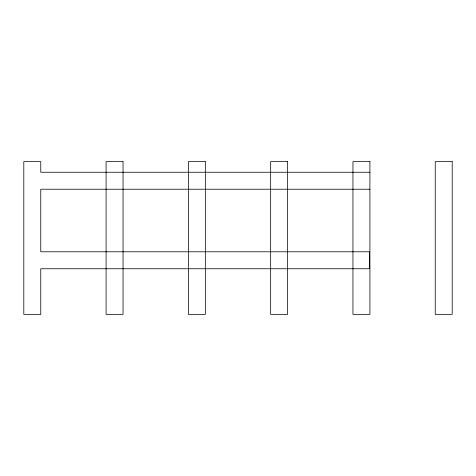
<?xml version="1.0" encoding="UTF-8"?>
<svg xmlns="http://www.w3.org/2000/svg" width="476" height="476" viewBox="0 0 476 476"><rect width="100%" height="100%" fill="white"/><g stroke="black" fill="none" stroke-linecap="round" stroke-linejoin="round"><path stroke-width="0.71" d="M369.911 172.252L40.763 172.252L40.763 161.65L23.8 161.65L23.8 314.35L40.763 314.35L40.763 268.75L369.489 268.75L369.489 251.786L40.763 251.786L40.763 189.222L369.911 189.222M123.052 161.65L106.088 161.65L106.088 314.35L123.052 314.35L123.052 161.65M205.34 161.65L188.371 161.65L188.371 314.35L205.34 314.35L205.34 161.65M287.629 161.65L270.66 161.65L270.66 314.35L287.629 314.35L287.629 161.65M369.911 161.65L352.948 161.65L352.948 314.35L369.911 314.35L369.911 161.65M452.2 161.65L435.237 161.65L435.237 314.35L452.2 314.35L452.2 161.65"/></g></svg>
